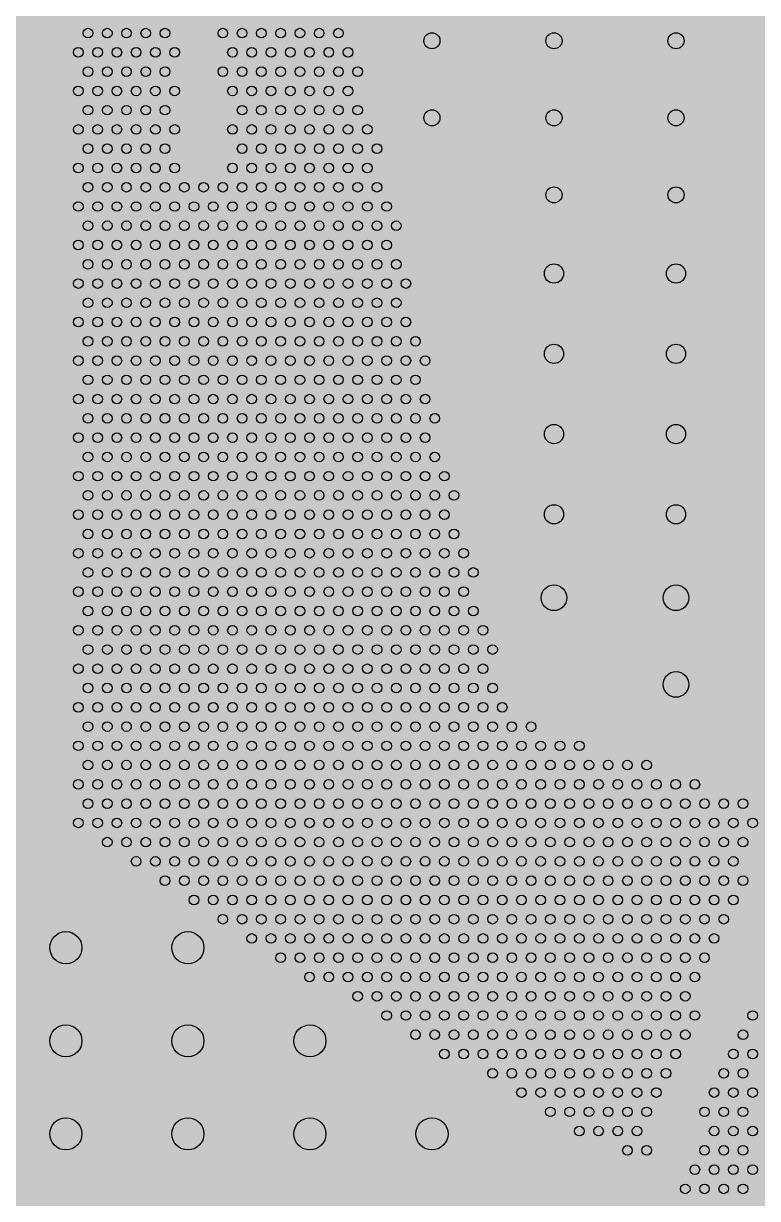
# Model space of a CAD drawing. Header units: metres. Extents: x 6 to 601, y -20 to 118.
# Drawn here: x 62.448 to 62.905, y 79.816 to 80.548 of the extents above; entities that cross this region are included whole.
import ezdxf

# ---------------------------------------------------------------- set-up
doc = ezdxf.new("R2010")
doc.units = ezdxf.units.M
doc.header["$MEASUREMENT"] = 0

msp = doc.modelspace()

# ---------------------------------------------------------------- hatches: boundary and pattern name
at = {"lineweight": 0, "true_color": 0xcd6928, "transparency": 33554534}
h = msp.add_hatch(color=32, dxfattribs=at)
h.dxf.hatch_style = 1
h.paths.add_polyline_path([(63.76226, 84.07628), (61.84323, 84.07628, 0.143152), (60.80928, 81.19774), (60.80928, 78.47618), (63.76226, 78.47566)])

# ---------------------------------------------------------------- linework, layer by layer
for centre, radius in [((62.48804, 80.54196), 0.003), ((62.50004, 80.54196), 0.003), ((62.51204, 80.54196), 0.003), ((62.52404, 80.54196), 0.003), ((62.53604, 80.54196), 0.003), ((62.57204, 80.54196), 0.003), ((62.58404, 80.54196), 0.003), ((62.59604, 80.54196), 0.003), ((62.60804, 80.54196), 0.003), ((62.62004, 80.54196), 0.003), ((62.63204, 80.54196), 0.003), ((62.64404, 80.54196), 0.003), ((62.70228, 80.53719), 0.005), ((62.77828, 80.53719), 0.005), ((62.85428, 80.53719), 0.005), ((62.48204, 80.52996), 0.003), ((62.49404, 80.52996), 0.003), ((62.50604, 80.52996), 0.003), ((62.51804, 80.52996), 0.003), ((62.53004, 80.52996), 0.003), ((62.54204, 80.52996), 0.003), ((62.57804, 80.52996), 0.003), ((62.59004, 80.52996), 0.003), ((62.60204, 80.52996), 0.003), ((62.61404, 80.52996), 0.003), ((62.62604, 80.52996), 0.003), ((62.63804, 80.52996), 0.003), ((62.65004, 80.52996), 0.003), ((62.48804, 80.51796), 0.003), ((62.50004, 80.51796), 0.003), ((62.51204, 80.51796), 0.003), ((62.52404, 80.51796), 0.003), ((62.53604, 80.51796), 0.003), ((62.57204, 80.51796), 0.003), ((62.58404, 80.51796), 0.003), ((62.59604, 80.51796), 0.003), ((62.60804, 80.51796), 0.003), ((62.62004, 80.51796), 0.003), ((62.63204, 80.51796), 0.003), ((62.64404, 80.51796), 0.003), ((62.65604, 80.51796), 0.003), ((62.48204, 80.50596), 0.003), ((62.49404, 80.50596), 0.003), ((62.50604, 80.50596), 0.003), ((62.51804, 80.50596), 0.003), ((62.53004, 80.50596), 0.003), ((62.54204, 80.50596), 0.003), ((62.57804, 80.50596), 0.003), ((62.59004, 80.50596), 0.003), ((62.60204, 80.50596), 0.003), ((62.61404, 80.50596), 0.003), ((62.62604, 80.50596), 0.003), ((62.63804, 80.50596), 0.003), ((62.65004, 80.50596), 0.003), ((62.48804, 80.49396), 0.003), ((62.50004, 80.49396), 0.003), ((62.51204, 80.49396), 0.003), ((62.52404, 80.49396), 0.003), ((62.53604, 80.49396), 0.003), ((62.58404, 80.49396), 0.003), ((62.59604, 80.49396), 0.003), ((62.60804, 80.49396), 0.003), ((62.62004, 80.49396), 0.003), ((62.63204, 80.49396), 0.003), ((62.64404, 80.49396), 0.003), ((62.65604, 80.49396), 0.003), ((62.70228, 80.48919), 0.005), ((62.77828, 80.48919), 0.005), ((62.85428, 80.48919), 0.005), ((62.48204, 80.48196), 0.003), ((62.49404, 80.48196), 0.003), ((62.50604, 80.48196), 0.003), ((62.51804, 80.48196), 0.003), ((62.53004, 80.48196), 0.003), ((62.54204, 80.48196), 0.003), ((62.57804, 80.48196), 0.003), ((62.59004, 80.48196), 0.003), ((62.60204, 80.48196), 0.003), ((62.61404, 80.48196), 0.003), ((62.62604, 80.48196), 0.003), ((62.63804, 80.48196), 0.003), ((62.65004, 80.48196), 0.003), ((62.66204, 80.48196), 0.003), ((62.48804, 80.46996), 0.003), ((62.50004, 80.46996), 0.003), ((62.51204, 80.46996), 0.003), ((62.52404, 80.46996), 0.003), ((62.53604, 80.46996), 0.003), ((62.58404, 80.46996), 0.003), ((62.59604, 80.46996), 0.003), ((62.60804, 80.46996), 0.003), ((62.62004, 80.46996), 0.003), ((62.63204, 80.46996), 0.003), ((62.64404, 80.46996), 0.003), ((62.65604, 80.46996), 0.003), ((62.66804, 80.46996), 0.003), ((62.48204, 80.45796), 0.003), ((62.49404, 80.45796), 0.003), ((62.50604, 80.45796), 0.003), ((62.51804, 80.45796), 0.003), ((62.53004, 80.45796), 0.003), ((62.54204, 80.45796), 0.003), ((62.57804, 80.45796), 0.003), ((62.59004, 80.45796), 0.003), ((62.60204, 80.45796), 0.003), ((62.61404, 80.45796), 0.003), ((62.62604, 80.45796), 0.003), ((62.63804, 80.45796), 0.003), ((62.65004, 80.45796), 0.003), ((62.66204, 80.45796), 0.003), ((62.48804, 80.44596), 0.003), ((62.50004, 80.44596), 0.003), ((62.51204, 80.44596), 0.003), ((62.52404, 80.44596), 0.003), ((62.53604, 80.44596), 0.003), ((62.54804, 80.44596), 0.003), ((62.56004, 80.44596), 0.003), ((62.57204, 80.44596), 0.003), ((62.58404, 80.44596), 0.003), ((62.59604, 80.44596), 0.003), ((62.60804, 80.44596), 0.003), ((62.62004, 80.44596), 0.003), ((62.63204, 80.44596), 0.003), ((62.64404, 80.44596), 0.003), ((62.65604, 80.44596), 0.003), ((62.66804, 80.44596), 0.003), ((62.77828, 80.44119), 0.005), ((62.85428, 80.44119), 0.005), ((62.48204, 80.43396), 0.003), ((62.49404, 80.43396), 0.003), ((62.50604, 80.43396), 0.003), ((62.51804, 80.43396), 0.003), ((62.53004, 80.43396), 0.003), ((62.54204, 80.43396), 0.003), ((62.55404, 80.43396), 0.003), ((62.56604, 80.43396), 0.003), ((62.57804, 80.43396), 0.003), ((62.59004, 80.43396), 0.003), ((62.60204, 80.43396), 0.003), ((62.61404, 80.43396), 0.003), ((62.62604, 80.43396), 0.003), ((62.63804, 80.43396), 0.003), ((62.65004, 80.43396), 0.003), ((62.66204, 80.43396), 0.003), ((62.67404, 80.43396), 0.003), ((62.48804, 80.42196), 0.003), ((62.50004, 80.42196), 0.003), ((62.51204, 80.42196), 0.003), ((62.52404, 80.42196), 0.003), ((62.53604, 80.42196), 0.003), ((62.54804, 80.42196), 0.003), ((62.56004, 80.42196), 0.003), ((62.57204, 80.42196), 0.003), ((62.58404, 80.42196), 0.003), ((62.59604, 80.42196), 0.003), ((62.60804, 80.42196), 0.003), ((62.62004, 80.42196), 0.003), ((62.63204, 80.42196), 0.003), ((62.64404, 80.42196), 0.003), ((62.65604, 80.42196), 0.003), ((62.66804, 80.42196), 0.003), ((62.68004, 80.42196), 0.003), ((62.48204, 80.40996), 0.003), ((62.49404, 80.40996), 0.003), ((62.50604, 80.40996), 0.003), ((62.51804, 80.40996), 0.003), ((62.53004, 80.40996), 0.003), ((62.54204, 80.40996), 0.003), ((62.55404, 80.40996), 0.003), ((62.56604, 80.40996), 0.003), ((62.57804, 80.40996), 0.003), ((62.59004, 80.40996), 0.003), ((62.60204, 80.40996), 0.003), ((62.61404, 80.40996), 0.003), ((62.62604, 80.40996), 0.003), ((62.63804, 80.40996), 0.003), ((62.65004, 80.40996), 0.003), ((62.66204, 80.40996), 0.003), ((62.67404, 80.40996), 0.003), ((62.48804, 80.39796), 0.003), ((62.50004, 80.39796), 0.003), ((62.51204, 80.39796), 0.003), ((62.52404, 80.39796), 0.003), ((62.53604, 80.39796), 0.003), ((62.54804, 80.39796), 0.003), ((62.56004, 80.39796), 0.003), ((62.57204, 80.39796), 0.003), ((62.58404, 80.39796), 0.003), ((62.59604, 80.39796), 0.003), ((62.60804, 80.39796), 0.003), ((62.62004, 80.39796), 0.003), ((62.63204, 80.39796), 0.003), ((62.64404, 80.39796), 0.003), ((62.65604, 80.39796), 0.003), ((62.66804, 80.39796), 0.003), ((62.68004, 80.39796), 0.003), ((62.77828, 80.39219), 0.006), ((62.85428, 80.39219), 0.006), ((62.48204, 80.38596), 0.003), ((62.49404, 80.38596), 0.003), ((62.50604, 80.38596), 0.003), ((62.51804, 80.38596), 0.003), ((62.53004, 80.38596), 0.003), ((62.54204, 80.38596), 0.003), ((62.55404, 80.38596), 0.003), ((62.56604, 80.38596), 0.003), ((62.57804, 80.38596), 0.003), ((62.59004, 80.38596), 0.003), ((62.60204, 80.38596), 0.003), ((62.61404, 80.38596), 0.003), ((62.62604, 80.38596), 0.003), ((62.63804, 80.38596), 0.003), ((62.65004, 80.38596), 0.003), ((62.66204, 80.38596), 0.003), ((62.67404, 80.38596), 0.003), ((62.68604, 80.38596), 0.003), ((62.48804, 80.37396), 0.003), ((62.50004, 80.37396), 0.003), ((62.51204, 80.37396), 0.003), ((62.52404, 80.37396), 0.003), ((62.53604, 80.37396), 0.003), ((62.54804, 80.37396), 0.003), ((62.56004, 80.37396), 0.003), ((62.57204, 80.37396), 0.003), ((62.58404, 80.37396), 0.003), ((62.59604, 80.37396), 0.003), ((62.60804, 80.37396), 0.003), ((62.62004, 80.37396), 0.003), ((62.63204, 80.37396), 0.003), ((62.64404, 80.37396), 0.003), ((62.65604, 80.37396), 0.003), ((62.66804, 80.37396), 0.003), ((62.68004, 80.37396), 0.003), ((62.48204, 80.36196), 0.003), ((62.49404, 80.36196), 0.003), ((62.50604, 80.36196), 0.003), ((62.51804, 80.36196), 0.003), ((62.53004, 80.36196), 0.003), ((62.54204, 80.36196), 0.003), ((62.55404, 80.36196), 0.003), ((62.56604, 80.36196), 0.003), ((62.57804, 80.36196), 0.003), ((62.59004, 80.36196), 0.003), ((62.60204, 80.36196), 0.003), ((62.61404, 80.36196), 0.003), ((62.62604, 80.36196), 0.003), ((62.63804, 80.36196), 0.003), ((62.65004, 80.36196), 0.003), ((62.66204, 80.36196), 0.003), ((62.67404, 80.36196), 0.003), ((62.68604, 80.36196), 0.003), ((62.48804, 80.34996), 0.003), ((62.50004, 80.34996), 0.003), ((62.51204, 80.34996), 0.003), ((62.52404, 80.34996), 0.003), ((62.53604, 80.34996), 0.003), ((62.54804, 80.34996), 0.003), ((62.56004, 80.34996), 0.003), ((62.57204, 80.34996), 0.003), ((62.58404, 80.34996), 0.003), ((62.59604, 80.34996), 0.003), ((62.60804, 80.34996), 0.003), ((62.62004, 80.34996), 0.003), ((62.63204, 80.34996), 0.003), ((62.64404, 80.34996), 0.003), ((62.65604, 80.34996), 0.003), ((62.66804, 80.34996), 0.003), ((62.68004, 80.34996), 0.003), ((62.69204, 80.34996), 0.003), ((62.77828, 80.34219), 0.006), ((62.85428, 80.34219), 0.006), ((62.48204, 80.33796), 0.003), ((62.49404, 80.33796), 0.003), ((62.50604, 80.33796), 0.003), ((62.51804, 80.33796), 0.003), ((62.53004, 80.33796), 0.003), ((62.54204, 80.33796), 0.003), ((62.55404, 80.33796), 0.003), ((62.56604, 80.33796), 0.003), ((62.57804, 80.33796), 0.003), ((62.59004, 80.33796), 0.003), ((62.60204, 80.33796), 0.003), ((62.61404, 80.33796), 0.003), ((62.62604, 80.33796), 0.003), ((62.63804, 80.33796), 0.003), ((62.65004, 80.33796), 0.003), ((62.66204, 80.33796), 0.003), ((62.67404, 80.33796), 0.003), ((62.68604, 80.33796), 0.003), ((62.69804, 80.33796), 0.003), ((62.48804, 80.32596), 0.003), ((62.50004, 80.32596), 0.003), ((62.51204, 80.32596), 0.003), ((62.52404, 80.32596), 0.003), ((62.53604, 80.32596), 0.003), ((62.54804, 80.32596), 0.003), ((62.56004, 80.32596), 0.003), ((62.57204, 80.32596), 0.003), ((62.58404, 80.32596), 0.003), ((62.59604, 80.32596), 0.003), ((62.60804, 80.32596), 0.003), ((62.62004, 80.32596), 0.003), ((62.63204, 80.32596), 0.003), ((62.64404, 80.32596), 0.003), ((62.65604, 80.32596), 0.003), ((62.66804, 80.32596), 0.003), ((62.68004, 80.32596), 0.003), ((62.69204, 80.32596), 0.003), ((62.48204, 80.31396), 0.003), ((62.49404, 80.31396), 0.003), ((62.50604, 80.31396), 0.003), ((62.51804, 80.31396), 0.003), ((62.53004, 80.31396), 0.003), ((62.54204, 80.31396), 0.003), ((62.55404, 80.31396), 0.003), ((62.56604, 80.31396), 0.003), ((62.57804, 80.31396), 0.003), ((62.59004, 80.31396), 0.003), ((62.60204, 80.31396), 0.003), ((62.61404, 80.31396), 0.003), ((62.62604, 80.31396), 0.003), ((62.63804, 80.31396), 0.003), ((62.65004, 80.31396), 0.003), ((62.66204, 80.31396), 0.003), ((62.67404, 80.31396), 0.003), ((62.68604, 80.31396), 0.003), ((62.69804, 80.31396), 0.003), ((62.48804, 80.30196), 0.003), ((62.50004, 80.30196), 0.003), ((62.51204, 80.30196), 0.003), ((62.52404, 80.30196), 0.003), ((62.53604, 80.30196), 0.003), ((62.54804, 80.30196), 0.003), ((62.56004, 80.30196), 0.003), ((62.57204, 80.30196), 0.003), ((62.58404, 80.30196), 0.003), ((62.59604, 80.30196), 0.003), ((62.60804, 80.30196), 0.003), ((62.62004, 80.30196), 0.003), ((62.63204, 80.30196), 0.003), ((62.64404, 80.30196), 0.003), ((62.65604, 80.30196), 0.003), ((62.66804, 80.30196), 0.003), ((62.68004, 80.30196), 0.003), ((62.69204, 80.30196), 0.003), ((62.70404, 80.30196), 0.003), ((62.77828, 80.29219), 0.006), ((62.85428, 80.29219), 0.006), ((62.48204, 80.28996), 0.003), ((62.49404, 80.28996), 0.003), ((62.50604, 80.28996), 0.003), ((62.51804, 80.28996), 0.003), ((62.53004, 80.28996), 0.003), ((62.54204, 80.28996), 0.003), ((62.55404, 80.28996), 0.003), ((62.56604, 80.28996), 0.003), ((62.57804, 80.28996), 0.003), ((62.59004, 80.28996), 0.003), ((62.60204, 80.28996), 0.003), ((62.61404, 80.28996), 0.003), ((62.62604, 80.28996), 0.003), ((62.63804, 80.28996), 0.003), ((62.65004, 80.28996), 0.003), ((62.66204, 80.28996), 0.003), ((62.67404, 80.28996), 0.003), ((62.68604, 80.28996), 0.003), ((62.69804, 80.28996), 0.003), ((62.48804, 80.27796), 0.003), ((62.50004, 80.27796), 0.003), ((62.51204, 80.27796), 0.003), ((62.52404, 80.27796), 0.003), ((62.53604, 80.27796), 0.003), ((62.54804, 80.27796), 0.003), ((62.56004, 80.27796), 0.003), ((62.57204, 80.27796), 0.003), ((62.58404, 80.27796), 0.003), ((62.59604, 80.27796), 0.003), ((62.60804, 80.27796), 0.003), ((62.62004, 80.27796), 0.003), ((62.63204, 80.27796), 0.003), ((62.64404, 80.27796), 0.003), ((62.65604, 80.27796), 0.003), ((62.66804, 80.27796), 0.003), ((62.68004, 80.27796), 0.003), ((62.69204, 80.27796), 0.003), ((62.70404, 80.27796), 0.003), ((62.48204, 80.26596), 0.003), ((62.49404, 80.26596), 0.003), ((62.50604, 80.26596), 0.003), ((62.51804, 80.26596), 0.003), ((62.53004, 80.26596), 0.003), ((62.54204, 80.26596), 0.003), ((62.55404, 80.26596), 0.003), ((62.56604, 80.26596), 0.003), ((62.57804, 80.26596), 0.003), ((62.59004, 80.26596), 0.003), ((62.60204, 80.26596), 0.003), ((62.61404, 80.26596), 0.003), ((62.62604, 80.26596), 0.003), ((62.63804, 80.26596), 0.003), ((62.65004, 80.26596), 0.003), ((62.66204, 80.26596), 0.003), ((62.67404, 80.26596), 0.003), ((62.68604, 80.26596), 0.003), ((62.69804, 80.26596), 0.003), ((62.71004, 80.26596), 0.003), ((62.48804, 80.25396), 0.003), ((62.50004, 80.25396), 0.003), ((62.51204, 80.25396), 0.003), ((62.52404, 80.25396), 0.003), ((62.53604, 80.25396), 0.003), ((62.54804, 80.25396), 0.003), ((62.56004, 80.25396), 0.003), ((62.57204, 80.25396), 0.003), ((62.58404, 80.25396), 0.003), ((62.59604, 80.25396), 0.003), ((62.60804, 80.25396), 0.003), ((62.62004, 80.25396), 0.003), ((62.63204, 80.25396), 0.003), ((62.64404, 80.25396), 0.003), ((62.65604, 80.25396), 0.003), ((62.66804, 80.25396), 0.003), ((62.68004, 80.25396), 0.003), ((62.69204, 80.25396), 0.003), ((62.70404, 80.25396), 0.003), ((62.71604, 80.25396), 0.003), ((62.48204, 80.24196), 0.003), ((62.49404, 80.24196), 0.003), ((62.50604, 80.24196), 0.003), ((62.51804, 80.24196), 0.003), ((62.53004, 80.24196), 0.003), ((62.54204, 80.24196), 0.003), ((62.55404, 80.24196), 0.003), ((62.56604, 80.24196), 0.003), ((62.57804, 80.24196), 0.003), ((62.59004, 80.24196), 0.003), ((62.60204, 80.24196), 0.003), ((62.61404, 80.24196), 0.003), ((62.62604, 80.24196), 0.003), ((62.63804, 80.24196), 0.003), ((62.65004, 80.24196), 0.003), ((62.66204, 80.24196), 0.003), ((62.67404, 80.24196), 0.003), ((62.68604, 80.24196), 0.003), ((62.69804, 80.24196), 0.003), ((62.71004, 80.24196), 0.003), ((62.77828, 80.24219), 0.006), ((62.85428, 80.24219), 0.006), ((62.48804, 80.22996), 0.003), ((62.50004, 80.22996), 0.003), ((62.51204, 80.22996), 0.003), ((62.52404, 80.22996), 0.003), ((62.53604, 80.22996), 0.003), ((62.54804, 80.22996), 0.003), ((62.56004, 80.22996), 0.003), ((62.57204, 80.22996), 0.003), ((62.58404, 80.22996), 0.003), ((62.59604, 80.22996), 0.003), ((62.60804, 80.22996), 0.003), ((62.62004, 80.22996), 0.003), ((62.63204, 80.22996), 0.003), ((62.64404, 80.22996), 0.003), ((62.65604, 80.22996), 0.003), ((62.66804, 80.22996), 0.003), ((62.68004, 80.22996), 0.003), ((62.69204, 80.22996), 0.003), ((62.70404, 80.22996), 0.003), ((62.71604, 80.22996), 0.003), ((62.48204, 80.21796), 0.003), ((62.49404, 80.21796), 0.003), ((62.50604, 80.21796), 0.003), ((62.51804, 80.21796), 0.003), ((62.53004, 80.21796), 0.003), ((62.54204, 80.21796), 0.003), ((62.55404, 80.21796), 0.003), ((62.56604, 80.21796), 0.003), ((62.57804, 80.21796), 0.003), ((62.59004, 80.21796), 0.003), ((62.60204, 80.21796), 0.003), ((62.61404, 80.21796), 0.003), ((62.62604, 80.21796), 0.003), ((62.63804, 80.21796), 0.003), ((62.65004, 80.21796), 0.003), ((62.66204, 80.21796), 0.003), ((62.67404, 80.21796), 0.003), ((62.68604, 80.21796), 0.003), ((62.69804, 80.21796), 0.003), ((62.71004, 80.21796), 0.003), ((62.72204, 80.21796), 0.003), ((62.48804, 80.20596), 0.003), ((62.50004, 80.20596), 0.003), ((62.51204, 80.20596), 0.003), ((62.52404, 80.20596), 0.003), ((62.53604, 80.20596), 0.003), ((62.54804, 80.20596), 0.003), ((62.56004, 80.20596), 0.003), ((62.57204, 80.20596), 0.003), ((62.58404, 80.20596), 0.003), ((62.59604, 80.20596), 0.003), ((62.60804, 80.20596), 0.003), ((62.62004, 80.20596), 0.003), ((62.63204, 80.20596), 0.003), ((62.64404, 80.20596), 0.003), ((62.65604, 80.20596), 0.003), ((62.66804, 80.20596), 0.003), ((62.68004, 80.20596), 0.003), ((62.69204, 80.20596), 0.003), ((62.70404, 80.20596), 0.003), ((62.71604, 80.20596), 0.003), ((62.72804, 80.20596), 0.003), ((62.77828, 80.19019), 0.008), ((62.85428, 80.19019), 0.008), ((62.48204, 80.19396), 0.003), ((62.49404, 80.19396), 0.003), ((62.50604, 80.19396), 0.003), ((62.51804, 80.19396), 0.003), ((62.53004, 80.19396), 0.003), ((62.54204, 80.19396), 0.003), ((62.55404, 80.19396), 0.003), ((62.56604, 80.19396), 0.003), ((62.57804, 80.19396), 0.003), ((62.59004, 80.19396), 0.003), ((62.60204, 80.19396), 0.003), ((62.61404, 80.19396), 0.003), ((62.62604, 80.19396), 0.003), ((62.63804, 80.19396), 0.003), ((62.65004, 80.19396), 0.003), ((62.66204, 80.19396), 0.003), ((62.67404, 80.19396), 0.003), ((62.68604, 80.19396), 0.003), ((62.69804, 80.19396), 0.003), ((62.71004, 80.19396), 0.003), ((62.72204, 80.19396), 0.003), ((62.48804, 80.18196), 0.003), ((62.50004, 80.18196), 0.003), ((62.51204, 80.18196), 0.003), ((62.52404, 80.18196), 0.003), ((62.53604, 80.18196), 0.003), ((62.54804, 80.18196), 0.003), ((62.56004, 80.18196), 0.003), ((62.57204, 80.18196), 0.003), ((62.58404, 80.18196), 0.003), ((62.59604, 80.18196), 0.003), ((62.60804, 80.18196), 0.003), ((62.62004, 80.18196), 0.003), ((62.63204, 80.18196), 0.003), ((62.64404, 80.18196), 0.003), ((62.65604, 80.18196), 0.003), ((62.66804, 80.18196), 0.003), ((62.68004, 80.18196), 0.003), ((62.69204, 80.18196), 0.003), ((62.70404, 80.18196), 0.003), ((62.71604, 80.18196), 0.003), ((62.72804, 80.18196), 0.003), ((62.48204, 80.16996), 0.003), ((62.49404, 80.16996), 0.003), ((62.50604, 80.16996), 0.003), ((62.51804, 80.16996), 0.003), ((62.53004, 80.16996), 0.003), ((62.54204, 80.16996), 0.003), ((62.55404, 80.16996), 0.003), ((62.56604, 80.16996), 0.003), ((62.57804, 80.16996), 0.003), ((62.59004, 80.16996), 0.003), ((62.60204, 80.16996), 0.003), ((62.61404, 80.16996), 0.003), ((62.62604, 80.16996), 0.003), ((62.63804, 80.16996), 0.003), ((62.65004, 80.16996), 0.003), ((62.66204, 80.16996), 0.003), ((62.67404, 80.16996), 0.003), ((62.68604, 80.16996), 0.003), ((62.69804, 80.16996), 0.003), ((62.71004, 80.16996), 0.003), ((62.72204, 80.16996), 0.003), ((62.73404, 80.16996), 0.003), ((62.48804, 80.15796), 0.003), ((62.50004, 80.15796), 0.003), ((62.51204, 80.15796), 0.003), ((62.52404, 80.15796), 0.003), ((62.53604, 80.15796), 0.003), ((62.54804, 80.15796), 0.003), ((62.56004, 80.15796), 0.003), ((62.57204, 80.15796), 0.003), ((62.58404, 80.15796), 0.003), ((62.59604, 80.15796), 0.003), ((62.60804, 80.15796), 0.003), ((62.62004, 80.15796), 0.003), ((62.63204, 80.15796), 0.003), ((62.64404, 80.15796), 0.003), ((62.65604, 80.15796), 0.003), ((62.66804, 80.15796), 0.003), ((62.68004, 80.15796), 0.003), ((62.69204, 80.15796), 0.003), ((62.70404, 80.15796), 0.003), ((62.71604, 80.15796), 0.003), ((62.72804, 80.15796), 0.003), ((62.74004, 80.15796), 0.003), ((62.48204, 80.14596), 0.003), ((62.49404, 80.14596), 0.003), ((62.50604, 80.14596), 0.003), ((62.51804, 80.14596), 0.003), ((62.53004, 80.14596), 0.003), ((62.54204, 80.14596), 0.003), ((62.55404, 80.14596), 0.003), ((62.56604, 80.14596), 0.003), ((62.57804, 80.14596), 0.003), ((62.59004, 80.14596), 0.003), ((62.60204, 80.14596), 0.003), ((62.61404, 80.14596), 0.003), ((62.62604, 80.14596), 0.003), ((62.63804, 80.14596), 0.003), ((62.65004, 80.14596), 0.003), ((62.66204, 80.14596), 0.003), ((62.67404, 80.14596), 0.003), ((62.68604, 80.14596), 0.003), ((62.69804, 80.14596), 0.003), ((62.71004, 80.14596), 0.003), ((62.72204, 80.14596), 0.003), ((62.73404, 80.14596), 0.003), ((62.85428, 80.13619), 0.008), ((62.48804, 80.13396), 0.003), ((62.50004, 80.13396), 0.003), ((62.51204, 80.13396), 0.003), ((62.52404, 80.13396), 0.003), ((62.53604, 80.13396), 0.003), ((62.54804, 80.13396), 0.003), ((62.56004, 80.13396), 0.003), ((62.57204, 80.13396), 0.003), ((62.58404, 80.13396), 0.003), ((62.59604, 80.13396), 0.003), ((62.60804, 80.13396), 0.003), ((62.62004, 80.13396), 0.003), ((62.63204, 80.13396), 0.003), ((62.64404, 80.13396), 0.003), ((62.65604, 80.13396), 0.003), ((62.66804, 80.13396), 0.003), ((62.68004, 80.13396), 0.003), ((62.69204, 80.13396), 0.003), ((62.70404, 80.13396), 0.003), ((62.71604, 80.13396), 0.003), ((62.72804, 80.13396), 0.003), ((62.74004, 80.13396), 0.003), ((62.48204, 80.12196), 0.003), ((62.49404, 80.12196), 0.003), ((62.50604, 80.12196), 0.003), ((62.51804, 80.12196), 0.003), ((62.53004, 80.12196), 0.003), ((62.54204, 80.12196), 0.003), ((62.55404, 80.12196), 0.003), ((62.56604, 80.12196), 0.003), ((62.57804, 80.12196), 0.003), ((62.59004, 80.12196), 0.003), ((62.60204, 80.12196), 0.003), ((62.61404, 80.12196), 0.003), ((62.62604, 80.12196), 0.003), ((62.63804, 80.12196), 0.003), ((62.65004, 80.12196), 0.003), ((62.66204, 80.12196), 0.003), ((62.67404, 80.12196), 0.003), ((62.68604, 80.12196), 0.003), ((62.69804, 80.12196), 0.003), ((62.71004, 80.12196), 0.003), ((62.72204, 80.12196), 0.003), ((62.73404, 80.12196), 0.003), ((62.74604, 80.12196), 0.003), ((62.48804, 80.10996), 0.003), ((62.50004, 80.10996), 0.003), ((62.51204, 80.10996), 0.003), ((62.52404, 80.10996), 0.003), ((62.53604, 80.10996), 0.003), ((62.54804, 80.10996), 0.003), ((62.56004, 80.10996), 0.003), ((62.57204, 80.10996), 0.003), ((62.58404, 80.10996), 0.003), ((62.59604, 80.10996), 0.003), ((62.60804, 80.10996), 0.003), ((62.62004, 80.10996), 0.003), ((62.63204, 80.10996), 0.003), ((62.64404, 80.10996), 0.003), ((62.65604, 80.10996), 0.003), ((62.66804, 80.10996), 0.003), ((62.68004, 80.10996), 0.003), ((62.69204, 80.10996), 0.003), ((62.70404, 80.10996), 0.003), ((62.71604, 80.10996), 0.003), ((62.72804, 80.10996), 0.003), ((62.74004, 80.10996), 0.003), ((62.75204, 80.10996), 0.003), ((62.76404, 80.10996), 0.003), ((62.48204, 80.09796), 0.003), ((62.49404, 80.09796), 0.003), ((62.50604, 80.09796), 0.003), ((62.51804, 80.09796), 0.003), ((62.53004, 80.09796), 0.003), ((62.54204, 80.09796), 0.003), ((62.55404, 80.09796), 0.003), ((62.56604, 80.09796), 0.003), ((62.57804, 80.09796), 0.003), ((62.59004, 80.09796), 0.003), ((62.60204, 80.09796), 0.003), ((62.61404, 80.09796), 0.003), ((62.62604, 80.09796), 0.003), ((62.63804, 80.09796), 0.003), ((62.65004, 80.09796), 0.003), ((62.66204, 80.09796), 0.003), ((62.67404, 80.09796), 0.003), ((62.68604, 80.09796), 0.003), ((62.69804, 80.09796), 0.003), ((62.71004, 80.09796), 0.003), ((62.72204, 80.09796), 0.003), ((62.73404, 80.09796), 0.003), ((62.74604, 80.09796), 0.003), ((62.75804, 80.09796), 0.003), ((62.77004, 80.09796), 0.003), ((62.78204, 80.09796), 0.003), ((62.79404, 80.09796), 0.003), ((62.48804, 80.08596), 0.003), ((62.50004, 80.08596), 0.003), ((62.51204, 80.08596), 0.003), ((62.52404, 80.08596), 0.003), ((62.53604, 80.08596), 0.003), ((62.54804, 80.08596), 0.003), ((62.56004, 80.08596), 0.003), ((62.57204, 80.08596), 0.003), ((62.58404, 80.08596), 0.003), ((62.59604, 80.08596), 0.003), ((62.60804, 80.08596), 0.003), ((62.62004, 80.08596), 0.003), ((62.63204, 80.08596), 0.003), ((62.64404, 80.08596), 0.003), ((62.65604, 80.08596), 0.003), ((62.66804, 80.08596), 0.003), ((62.68004, 80.08596), 0.003), ((62.69204, 80.08596), 0.003), ((62.70404, 80.08596), 0.003), ((62.71604, 80.08596), 0.003), ((62.72804, 80.08596), 0.003), ((62.74004, 80.08596), 0.003), ((62.75204, 80.08596), 0.003), ((62.76404, 80.08596), 0.003), ((62.77604, 80.08596), 0.003), ((62.78804, 80.08596), 0.003), ((62.80004, 80.08596), 0.003), ((62.81204, 80.08596), 0.003), ((62.82404, 80.08596), 0.003), ((62.83604, 80.08596), 0.003), ((62.48204, 80.07396), 0.003), ((62.49404, 80.07396), 0.003), ((62.50604, 80.07396), 0.003), ((62.51804, 80.07396), 0.003), ((62.53004, 80.07396), 0.003), ((62.54204, 80.07396), 0.003), ((62.55404, 80.07396), 0.003), ((62.56604, 80.07396), 0.003), ((62.57804, 80.07396), 0.003), ((62.59004, 80.07396), 0.003), ((62.60204, 80.07396), 0.003), ((62.61404, 80.07396), 0.003), ((62.62604, 80.07396), 0.003), ((62.63804, 80.07396), 0.003), ((62.65004, 80.07396), 0.003), ((62.66204, 80.07396), 0.003), ((62.67404, 80.07396), 0.003), ((62.68604, 80.07396), 0.003), ((62.69804, 80.07396), 0.003), ((62.71004, 80.07396), 0.003), ((62.72204, 80.07396), 0.003), ((62.73404, 80.07396), 0.003), ((62.74604, 80.07396), 0.003), ((62.75804, 80.07396), 0.003), ((62.77004, 80.07396), 0.003), ((62.78204, 80.07396), 0.003), ((62.79404, 80.07396), 0.003), ((62.80604, 80.07396), 0.003), ((62.81804, 80.07396), 0.003), ((62.83004, 80.07396), 0.003), ((62.84204, 80.07396), 0.003), ((62.85404, 80.07396), 0.003), ((62.86604, 80.07396), 0.003), ((62.48804, 80.06196), 0.003), ((62.50004, 80.06196), 0.003), ((62.51204, 80.06196), 0.003), ((62.52404, 80.06196), 0.003), ((62.53604, 80.06196), 0.003), ((62.54804, 80.06196), 0.003), ((62.56004, 80.06196), 0.003), ((62.57204, 80.06196), 0.003), ((62.58404, 80.06196), 0.003), ((62.59604, 80.06196), 0.003), ((62.60804, 80.06196), 0.003), ((62.62004, 80.06196), 0.003), ((62.63204, 80.06196), 0.003), ((62.64404, 80.06196), 0.003), ((62.65604, 80.06196), 0.003), ((62.66804, 80.06196), 0.003), ((62.68004, 80.06196), 0.003), ((62.69204, 80.06196), 0.003), ((62.70404, 80.06196), 0.003), ((62.71604, 80.06196), 0.003), ((62.72804, 80.06196), 0.003), ((62.74004, 80.06196), 0.003), ((62.75204, 80.06196), 0.003), ((62.76404, 80.06196), 0.003), ((62.77604, 80.06196), 0.003), ((62.78804, 80.06196), 0.003), ((62.80004, 80.06196), 0.003), ((62.81204, 80.06196), 0.003), ((62.82404, 80.06196), 0.003), ((62.83604, 80.06196), 0.003), ((62.84804, 80.06196), 0.003), ((62.86004, 80.06196), 0.003), ((62.87204, 80.06196), 0.003), ((62.88404, 80.06196), 0.003), ((62.89604, 80.06196), 0.003), ((62.48204, 80.04996), 0.003), ((62.49404, 80.04996), 0.003), ((62.50604, 80.04996), 0.003), ((62.51804, 80.04996), 0.003), ((62.53004, 80.04996), 0.003), ((62.54204, 80.04996), 0.003), ((62.55404, 80.04996), 0.003), ((62.56604, 80.04996), 0.003), ((62.57804, 80.04996), 0.003), ((62.59004, 80.04996), 0.003), ((62.60204, 80.04996), 0.003), ((62.61404, 80.04996), 0.003), ((62.62604, 80.04996), 0.003), ((62.63804, 80.04996), 0.003), ((62.65004, 80.04996), 0.003), ((62.66204, 80.04996), 0.003), ((62.67404, 80.04996), 0.003), ((62.68604, 80.04996), 0.003), ((62.69804, 80.04996), 0.003), ((62.71004, 80.04996), 0.003), ((62.72204, 80.04996), 0.003), ((62.73404, 80.04996), 0.003), ((62.74604, 80.04996), 0.003), ((62.75804, 80.04996), 0.003), ((62.77004, 80.04996), 0.003), ((62.78204, 80.04996), 0.003), ((62.79404, 80.04996), 0.003), ((62.80604, 80.04996), 0.003), ((62.81804, 80.04996), 0.003), ((62.83004, 80.04996), 0.003), ((62.84204, 80.04996), 0.003), ((62.85404, 80.04996), 0.003), ((62.86604, 80.04996), 0.003), ((62.87804, 80.04996), 0.003), ((62.89004, 80.04996), 0.003), ((62.90204, 80.04996), 0.003), ((62.50004, 80.03796), 0.003), ((62.51204, 80.03796), 0.003), ((62.52404, 80.03796), 0.003), ((62.53604, 80.03796), 0.003), ((62.54804, 80.03796), 0.003), ((62.56004, 80.03796), 0.003), ((62.57204, 80.03796), 0.003), ((62.58404, 80.03796), 0.003), ((62.59604, 80.03796), 0.003), ((62.60804, 80.03796), 0.003), ((62.62004, 80.03796), 0.003), ((62.63204, 80.03796), 0.003), ((62.64404, 80.03796), 0.003), ((62.65604, 80.03796), 0.003), ((62.66804, 80.03796), 0.003), ((62.68004, 80.03796), 0.003), ((62.69204, 80.03796), 0.003), ((62.70404, 80.03796), 0.003), ((62.71604, 80.03796), 0.003), ((62.72804, 80.03796), 0.003), ((62.74004, 80.03796), 0.003), ((62.75204, 80.03796), 0.003), ((62.76404, 80.03796), 0.003), ((62.77604, 80.03796), 0.003), ((62.78804, 80.03796), 0.003), ((62.80004, 80.03796), 0.003), ((62.81204, 80.03796), 0.003), ((62.82404, 80.03796), 0.003), ((62.83604, 80.03796), 0.003), ((62.84804, 80.03796), 0.003), ((62.86004, 80.03796), 0.003), ((62.87204, 80.03796), 0.003), ((62.88404, 80.03796), 0.003), ((62.89604, 80.03796), 0.003), ((62.51804, 80.02596), 0.003), ((62.53004, 80.02596), 0.003), ((62.54204, 80.02596), 0.003), ((62.55404, 80.02596), 0.003), ((62.56604, 80.02596), 0.003), ((62.57804, 80.02596), 0.003), ((62.59004, 80.02596), 0.003), ((62.60204, 80.02596), 0.003), ((62.61404, 80.02596), 0.003), ((62.62604, 80.02596), 0.003), ((62.63804, 80.02596), 0.003), ((62.65004, 80.02596), 0.003), ((62.66204, 80.02596), 0.003), ((62.67404, 80.02596), 0.003), ((62.68604, 80.02596), 0.003), ((62.69804, 80.02596), 0.003), ((62.71004, 80.02596), 0.003), ((62.72204, 80.02596), 0.003), ((62.73404, 80.02596), 0.003), ((62.74604, 80.02596), 0.003), ((62.75804, 80.02596), 0.003), ((62.77004, 80.02596), 0.003), ((62.78204, 80.02596), 0.003), ((62.79404, 80.02596), 0.003), ((62.80604, 80.02596), 0.003), ((62.81804, 80.02596), 0.003), ((62.83004, 80.02596), 0.003), ((62.84204, 80.02596), 0.003), ((62.85404, 80.02596), 0.003), ((62.86604, 80.02596), 0.003), ((62.87804, 80.02596), 0.003), ((62.89004, 80.02596), 0.003), ((62.53604, 80.01396), 0.003), ((62.54804, 80.01396), 0.003), ((62.56004, 80.01396), 0.003), ((62.57204, 80.01396), 0.003), ((62.58404, 80.01396), 0.003), ((62.59604, 80.01396), 0.003), ((62.60804, 80.01396), 0.003), ((62.62004, 80.01396), 0.003), ((62.63204, 80.01396), 0.003), ((62.64404, 80.01396), 0.003), ((62.65604, 80.01396), 0.003), ((62.66804, 80.01396), 0.003), ((62.68004, 80.01396), 0.003), ((62.69204, 80.01396), 0.003), ((62.70404, 80.01396), 0.003), ((62.71604, 80.01396), 0.003), ((62.72804, 80.01396), 0.003), ((62.74004, 80.01396), 0.003), ((62.75204, 80.01396), 0.003), ((62.76404, 80.01396), 0.003), ((62.77604, 80.01396), 0.003), ((62.78804, 80.01396), 0.003), ((62.80004, 80.01396), 0.003), ((62.81204, 80.01396), 0.003), ((62.82404, 80.01396), 0.003), ((62.83604, 80.01396), 0.003), ((62.84804, 80.01396), 0.003), ((62.86004, 80.01396), 0.003), ((62.87204, 80.01396), 0.003), ((62.88404, 80.01396), 0.003), ((62.89604, 80.01396), 0.003), ((62.55404, 80.00196), 0.003), ((62.56604, 80.00196), 0.003), ((62.57804, 80.00196), 0.003), ((62.59004, 80.00196), 0.003), ((62.60204, 80.00196), 0.003), ((62.61404, 80.00196), 0.003), ((62.62604, 80.00196), 0.003), ((62.63804, 80.00196), 0.003), ((62.65004, 80.00196), 0.003), ((62.66204, 80.00196), 0.003), ((62.67404, 80.00196), 0.003), ((62.68604, 80.00196), 0.003), ((62.69804, 80.00196), 0.003), ((62.71004, 80.00196), 0.003), ((62.72204, 80.00196), 0.003), ((62.73404, 80.00196), 0.003), ((62.74604, 80.00196), 0.003), ((62.75804, 80.00196), 0.003), ((62.77004, 80.00196), 0.003), ((62.78204, 80.00196), 0.003), ((62.79404, 80.00196), 0.003), ((62.80604, 80.00196), 0.003), ((62.81804, 80.00196), 0.003), ((62.83004, 80.00196), 0.003), ((62.84204, 80.00196), 0.003), ((62.85404, 80.00196), 0.003), ((62.86604, 80.00196), 0.003), ((62.87804, 80.00196), 0.003), ((62.89004, 80.00196), 0.003), ((62.57204, 79.98996), 0.003), ((62.58404, 79.98996), 0.003), ((62.59604, 79.98996), 0.003), ((62.60804, 79.98996), 0.003), ((62.62004, 79.98996), 0.003), ((62.63204, 79.98996), 0.003), ((62.64404, 79.98996), 0.003), ((62.65604, 79.98996), 0.003), ((62.66804, 79.98996), 0.003), ((62.68004, 79.98996), 0.003), ((62.69204, 79.98996), 0.003), ((62.70404, 79.98996), 0.003), ((62.71604, 79.98996), 0.003), ((62.72804, 79.98996), 0.003), ((62.74004, 79.98996), 0.003), ((62.75204, 79.98996), 0.003), ((62.76404, 79.98996), 0.003), ((62.77604, 79.98996), 0.003), ((62.78804, 79.98996), 0.003), ((62.80004, 79.98996), 0.003), ((62.81204, 79.98996), 0.003), ((62.82404, 79.98996), 0.003), ((62.83604, 79.98996), 0.003), ((62.84804, 79.98996), 0.003), ((62.86004, 79.98996), 0.003), ((62.87204, 79.98996), 0.003), ((62.88404, 79.98996), 0.003), ((62.47428, 79.97219), 0.01), ((62.55028, 79.97219), 0.01), ((62.59004, 79.97796), 0.003), ((62.60204, 79.97796), 0.003), ((62.61404, 79.97796), 0.003), ((62.62604, 79.97796), 0.003), ((62.63804, 79.97796), 0.003), ((62.65004, 79.97796), 0.003), ((62.66204, 79.97796), 0.003), ((62.67404, 79.97796), 0.003), ((62.68604, 79.97796), 0.003), ((62.69804, 79.97796), 0.003), ((62.71004, 79.97796), 0.003), ((62.72204, 79.97796), 0.003), ((62.73404, 79.97796), 0.003), ((62.74604, 79.97796), 0.003), ((62.75804, 79.97796), 0.003), ((62.77004, 79.97796), 0.003), ((62.78204, 79.97796), 0.003), ((62.79404, 79.97796), 0.003), ((62.80604, 79.97796), 0.003), ((62.81804, 79.97796), 0.003), ((62.83004, 79.97796), 0.003), ((62.84204, 79.97796), 0.003), ((62.85404, 79.97796), 0.003), ((62.86604, 79.97796), 0.003), ((62.87804, 79.97796), 0.003), ((62.60804, 79.96596), 0.003), ((62.62004, 79.96596), 0.003), ((62.63204, 79.96596), 0.003), ((62.64404, 79.96596), 0.003), ((62.65604, 79.96596), 0.003), ((62.66804, 79.96596), 0.003), ((62.68004, 79.96596), 0.003), ((62.69204, 79.96596), 0.003), ((62.70404, 79.96596), 0.003), ((62.71604, 79.96596), 0.003), ((62.72804, 79.96596), 0.003), ((62.74004, 79.96596), 0.003), ((62.75204, 79.96596), 0.003), ((62.76404, 79.96596), 0.003), ((62.77604, 79.96596), 0.003), ((62.78804, 79.96596), 0.003), ((62.80004, 79.96596), 0.003), ((62.81204, 79.96596), 0.003), ((62.82404, 79.96596), 0.003), ((62.83604, 79.96596), 0.003), ((62.84804, 79.96596), 0.003), ((62.86004, 79.96596), 0.003), ((62.87204, 79.96596), 0.003), ((62.62604, 79.95396), 0.003), ((62.63804, 79.95396), 0.003), ((62.65004, 79.95396), 0.003), ((62.66204, 79.95396), 0.003), ((62.67404, 79.95396), 0.003), ((62.68604, 79.95396), 0.003), ((62.69804, 79.95396), 0.003), ((62.71004, 79.95396), 0.003), ((62.72204, 79.95396), 0.003), ((62.73404, 79.95396), 0.003), ((62.74604, 79.95396), 0.003), ((62.75804, 79.95396), 0.003), ((62.77004, 79.95396), 0.003), ((62.78204, 79.95396), 0.003), ((62.79404, 79.95396), 0.003), ((62.80604, 79.95396), 0.003), ((62.81804, 79.95396), 0.003), ((62.83004, 79.95396), 0.003), ((62.84204, 79.95396), 0.003), ((62.85404, 79.95396), 0.003), ((62.86604, 79.95396), 0.003), ((62.65604, 79.94196), 0.003), ((62.66804, 79.94196), 0.003), ((62.68004, 79.94196), 0.003), ((62.69204, 79.94196), 0.003), ((62.70404, 79.94196), 0.003), ((62.71604, 79.94196), 0.003), ((62.72804, 79.94196), 0.003), ((62.74004, 79.94196), 0.003), ((62.75204, 79.94196), 0.003), ((62.76404, 79.94196), 0.003), ((62.77604, 79.94196), 0.003), ((62.78804, 79.94196), 0.003), ((62.80004, 79.94196), 0.003), ((62.81204, 79.94196), 0.003), ((62.82404, 79.94196), 0.003), ((62.83604, 79.94196), 0.003), ((62.84804, 79.94196), 0.003), ((62.86004, 79.94196), 0.003), ((62.67404, 79.92996), 0.003), ((62.68604, 79.92996), 0.003), ((62.69804, 79.92996), 0.003), ((62.71004, 79.92996), 0.003), ((62.72204, 79.92996), 0.003), ((62.73404, 79.92996), 0.003), ((62.74604, 79.92996), 0.003), ((62.75804, 79.92996), 0.003), ((62.77004, 79.92996), 0.003), ((62.78204, 79.92996), 0.003), ((62.79404, 79.92996), 0.003), ((62.80604, 79.92996), 0.003), ((62.81804, 79.92996), 0.003), ((62.83004, 79.92996), 0.003), ((62.84204, 79.92996), 0.003), ((62.85404, 79.92996), 0.003), ((62.86604, 79.92996), 0.003), ((62.90204, 79.92996), 0.003), ((62.47428, 79.91419), 0.01), ((62.55028, 79.91419), 0.01), ((62.62628, 79.91419), 0.01), ((62.69204, 79.91796), 0.003), ((62.70404, 79.91796), 0.003), ((62.71604, 79.91796), 0.003), ((62.72804, 79.91796), 0.003), ((62.74004, 79.91796), 0.003), ((62.75204, 79.91796), 0.003), ((62.76404, 79.91796), 0.003), ((62.77604, 79.91796), 0.003), ((62.78804, 79.91796), 0.003), ((62.80004, 79.91796), 0.003), ((62.81204, 79.91796), 0.003), ((62.82404, 79.91796), 0.003), ((62.83604, 79.91796), 0.003), ((62.84804, 79.91796), 0.003), ((62.86004, 79.91796), 0.003), ((62.89604, 79.91796), 0.003), ((62.71004, 79.90596), 0.003), ((62.72204, 79.90596), 0.003), ((62.73404, 79.90596), 0.003), ((62.74604, 79.90596), 0.003), ((62.75804, 79.90596), 0.003), ((62.77004, 79.90596), 0.003), ((62.78204, 79.90596), 0.003), ((62.79404, 79.90596), 0.003), ((62.80604, 79.90596), 0.003), ((62.81804, 79.90596), 0.003), ((62.83004, 79.90596), 0.003), ((62.84204, 79.90596), 0.003), ((62.85404, 79.90596), 0.003), ((62.89004, 79.90596), 0.003), ((62.90204, 79.90596), 0.003), ((62.74004, 79.89396), 0.003), ((62.75204, 79.89396), 0.003), ((62.76404, 79.89396), 0.003), ((62.77604, 79.89396), 0.003), ((62.78804, 79.89396), 0.003), ((62.80004, 79.89396), 0.003), ((62.81204, 79.89396), 0.003), ((62.82404, 79.89396), 0.003), ((62.83604, 79.89396), 0.003), ((62.84804, 79.89396), 0.003), ((62.88404, 79.89396), 0.003), ((62.89604, 79.89396), 0.003), ((62.75804, 79.88196), 0.003), ((62.77004, 79.88196), 0.003), ((62.78204, 79.88196), 0.003), ((62.79404, 79.88196), 0.003), ((62.80604, 79.88196), 0.003), ((62.81804, 79.88196), 0.003), ((62.83004, 79.88196), 0.003), ((62.84204, 79.88196), 0.003), ((62.87804, 79.88196), 0.003), ((62.89004, 79.88196), 0.003), ((62.90204, 79.88196), 0.003), ((62.77604, 79.86996), 0.003), ((62.78804, 79.86996), 0.003), ((62.80004, 79.86996), 0.003), ((62.81204, 79.86996), 0.003), ((62.82404, 79.86996), 0.003), ((62.83604, 79.86996), 0.003), ((62.87204, 79.86996), 0.003), ((62.88404, 79.86996), 0.003), ((62.89604, 79.86996), 0.003), ((62.47428, 79.85619), 0.01), ((62.55028, 79.85619), 0.01), ((62.62628, 79.85619), 0.01), ((62.70228, 79.85619), 0.01), ((62.79404, 79.85796), 0.003), ((62.80604, 79.85796), 0.003), ((62.81804, 79.85796), 0.003), ((62.83004, 79.85796), 0.003), ((62.87804, 79.85796), 0.003), ((62.89004, 79.85796), 0.003), ((62.90204, 79.85796), 0.003), ((62.82404, 79.84596), 0.003), ((62.83604, 79.84596), 0.003), ((62.87204, 79.84596), 0.003), ((62.88404, 79.84596), 0.003), ((62.89604, 79.84596), 0.003), ((62.86604, 79.83396), 0.003), ((62.87804, 79.83396), 0.003), ((62.89004, 79.83396), 0.003), ((62.90204, 79.83396), 0.003), ((62.86004, 79.82196), 0.003), ((62.87204, 79.82196), 0.003), ((62.88404, 79.82196), 0.003), ((62.89604, 79.82196), 0.003)]:
    msp.add_circle(centre, radius)

doc.saveas('drawing.dxf')
